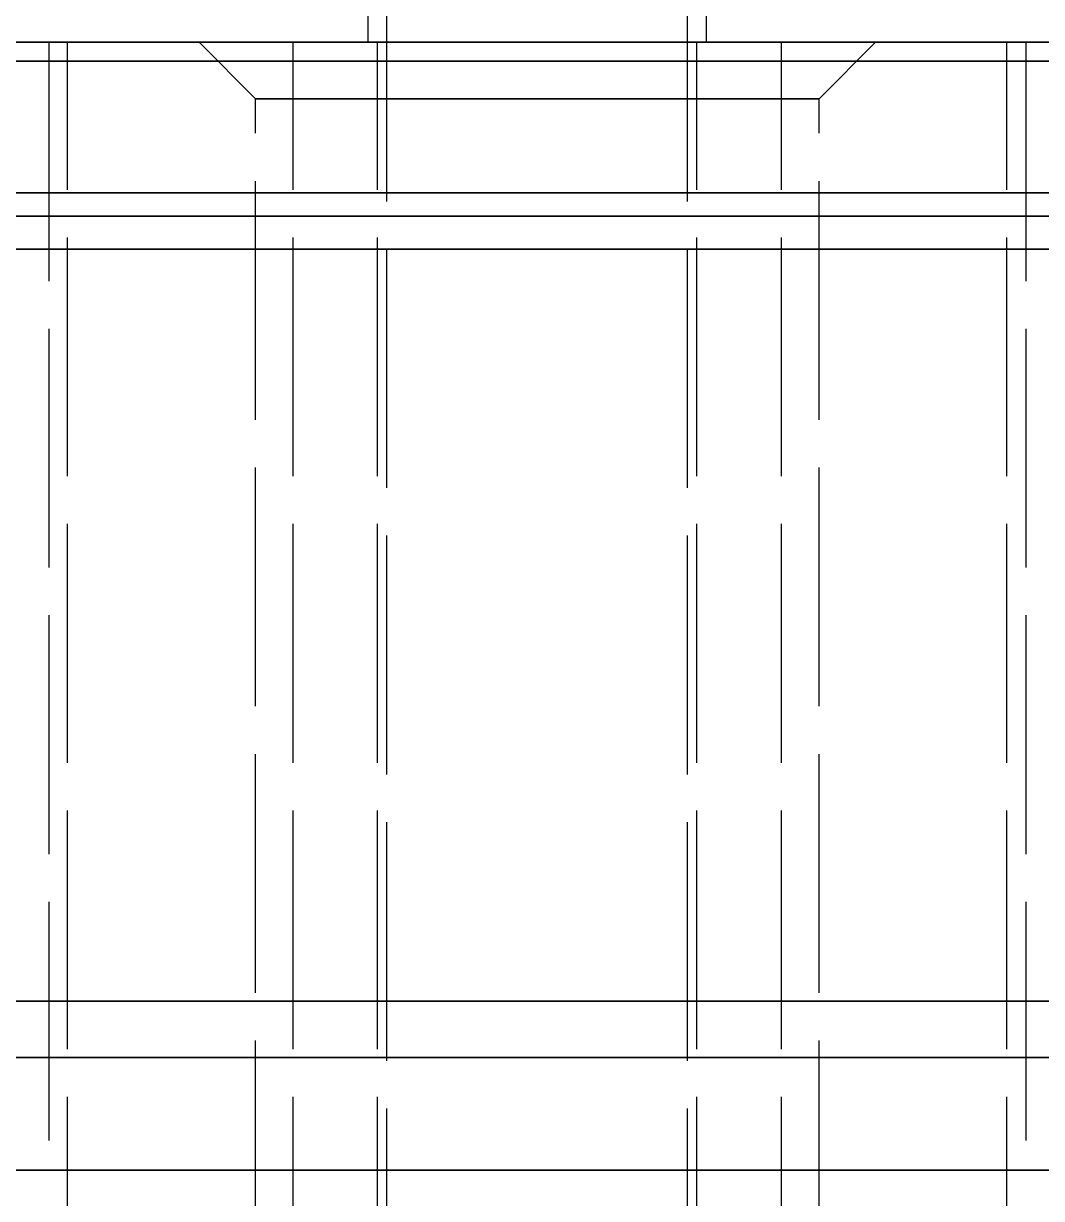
# Model space of a CAD drawing. Header units: millimetres. Extents: x -9 to 234, y -53 to 196.
# Drawn here: x 156.12 to 161.53, y 26.25 to 32.5 of the extents above; entities that cross this region are included whole.
import ezdxf

# ---------------------------------------------------------------- set-up
doc = ezdxf.new("R2010")
doc.units = ezdxf.units.MM
doc.linetypes.add('DASHED', pattern=[1.524, 1.27, -0.254])
doc.layers.add('HIDDEN', color=8, linetype='DASHED')
doc.layers.add('VISIBLE', color=7, linetype='CONTINUOUS')

msp = doc.modelspace()

# ---------------------------------------------------------------- linework, layer by layer
at = {"layer": 'HIDDEN'}
for points in [[(158.05, -23.31), (158.05, 34.4)], [(159.65, -23.31), (159.65, 34.4)], [(157.95, 32.4), (157.95, 33.31)], [(159.75, 32.4), (159.75, 33.31)], [(161.75238, 32.4), (161.5, 32.4), (161.24762, 32.4), (160.99524, 32.4), (160.74286, 32.4), (160.49048, 32.4), (160.2381, 32.4), (159.98571, 32.4), (159.73333, 32.4), (159.48095, 32.4), (159.22857, 32.4), (158.97619, 32.4), (158.72381, 32.4), (158.47143, 32.4), (158.21905, 32.4), (157.96667, 32.4), (157.71429, 32.4), (157.4619, 32.4), (157.20952, 32.4), (156.95714, 32.4), (156.70476, 32.4), (156.45238, 32.4), (156.2, 32.4), (155.94762, 32.4)], [(161.67937, 32.4), (161.43333, 32.4), (161.1873, 32.4), (160.94127, 32.4), (160.69524, 32.4), (160.44921, 32.4), (160.20317, 32.4), (159.95714, 32.4), (159.71111, 32.4), (159.46508, 32.4), (159.21905, 32.4), (158.97302, 32.4), (158.72698, 32.4), (158.48095, 32.4), (158.23492, 32.4), (157.98889, 32.4), (157.74286, 32.4), (157.49683, 32.4), (157.25079, 32.4), (157.00476, 32.4), (156.75873, 32.4), (156.5127, 32.4), (156.26667, 32.4), (156.02063, 32.4)], [(156.02063, 32.4), (156.14365, 32.4), (156.26667, 32.4), (156.38968, 32.4), (156.5127, 32.4), (156.63571, 32.4), (156.75873, 32.4), (156.88175, 32.4), (157.00476, 32.4), (157.12778, 32.4), (157.25079, 32.4), (157.37381, 32.4), (157.49683, 32.4), (157.61984, 32.4), (157.74286, 32.4), (157.86587, 32.4), (157.98889, 32.4), (158.1119, 32.4), (158.23492, 32.4), (158.35794, 32.4), (158.48095, 32.4), (158.60397, 32.4), (158.72698, 32.4), (158.85, 32.4)], [(156.07381, 32.4), (156.2, 32.4), (156.32619, 32.4), (156.45238, 32.4), (156.57857, 32.4), (156.70476, 32.4), (156.83095, 32.4), (156.95714, 32.4), (157.08333, 32.4), (157.20952, 32.4), (157.33571, 32.4), (157.4619, 32.4), (157.5881, 32.4), (157.71429, 32.4), (157.84048, 32.4), (157.96667, 32.4), (158.09286, 32.4), (158.21905, 32.4), (158.34524, 32.4), (158.47143, 32.4), (158.59762, 32.4), (158.72381, 32.4), (158.85, 32.4)], [(161.45, 32.4), (161.36746, 32.4), (161.28492, 32.4), (161.20238, 32.4), (161.11984, 32.4), (161.0373, 32.4), (160.95476, 32.4), (160.87222, 32.4), (160.78968, 32.4), (160.70714, 32.4), (160.6246, 32.4), (160.54206, 32.4), (160.45952, 32.4), (160.37698, 32.4), (160.29444, 32.4), (160.2119, 32.4), (160.12937, 32.4), (160.04683, 32.4), (159.96429, 32.4), (159.88175, 32.4), (159.79921, 32.4), (159.71667, 32.4), (159.63413, 32.4), (159.55159, 32.4), (159.46905, 32.4), (159.38651, 32.4), (159.30397, 32.4), (159.22143, 32.4), (159.13889, 32.4), (159.05635, 32.4), (158.97381, 32.4), (158.89127, 32.4), (158.80873, 32.4), (158.72619, 32.4), (158.64365, 32.4), (158.56111, 32.4), (158.47857, 32.4), (158.39603, 32.4), (158.31349, 32.4), (158.23095, 32.4), (158.14841, 32.4), (158.06587, 32.4), (157.98333, 32.4), (157.90079, 32.4), (157.81825, 32.4), (157.73571, 32.4), (157.65317, 32.4), (157.57063, 32.4), (157.4881, 32.4), (157.40556, 32.4), (157.32302, 32.4), (157.24048, 32.4), (157.15794, 32.4), (157.0754, 32.4), (156.99286, 32.4), (156.91032, 32.4), (156.82778, 32.4), (156.74524, 32.4), (156.6627, 32.4), (156.58016, 32.4), (156.49762, 32.4), (156.41508, 32.4), (156.33254, 32.4), (156.25, 32.4)], [(156.25, 32.4), (156.29127, 32.4), (156.33254, 32.4), (156.37381, 32.4), (156.41508, 32.4), (156.45635, 32.4), (156.49762, 32.4), (156.53889, 32.4), (156.58016, 32.4), (156.62143, 32.4), (156.6627, 32.4), (156.70397, 32.4), (156.74524, 32.4), (156.78651, 32.4), (156.82778, 32.4), (156.86905, 32.4), (156.91032, 32.4), (156.95159, 32.4), (156.99286, 32.4), (157.03413, 32.4), (157.0754, 32.4), (157.11667, 32.4), (157.15794, 32.4), (157.19921, 32.4), (157.24048, 32.4), (157.28175, 32.4), (157.32302, 32.4), (157.36429, 32.4), (157.40556, 32.4), (157.44683, 32.4), (157.4881, 32.4), (157.52937, 32.4), (157.57063, 32.4), (157.6119, 32.4), (157.65317, 32.4), (157.69444, 32.4), (157.73571, 32.4), (157.77698, 32.4), (157.81825, 32.4), (157.85952, 32.4), (157.90079, 32.4), (157.94206, 32.4), (157.98333, 32.4), (158.0246, 32.4), (158.06587, 32.4), (158.10714, 32.4), (158.14841, 32.4), (158.18968, 32.4), (158.23095, 32.4), (158.27222, 32.4), (158.31349, 32.4), (158.35476, 32.4), (158.39603, 32.4), (158.4373, 32.4), (158.47857, 32.4), (158.51984, 32.4), (158.56111, 32.4), (158.60238, 32.4), (158.64365, 32.4), (158.68492, 32.4), (158.72619, 32.4), (158.76746, 32.4), (158.80873, 32.4), (158.85, 32.4)], [(156.25, 32.4), (156.25, 26.4)], [(161.35, 32.4), (161.27063, 32.4), (161.19127, 32.4), (161.1119, 32.4), (161.03254, 32.4), (160.95317, 32.4), (160.87381, 32.4), (160.79444, 32.4), (160.71508, 32.4), (160.63571, 32.4), (160.55635, 32.4), (160.47698, 32.4), (160.39762, 32.4), (160.31825, 32.4), (160.23889, 32.4), (160.15952, 32.4), (160.08016, 32.4), (160.00079, 32.4), (159.92143, 32.4), (159.84206, 32.4), (159.7627, 32.4), (159.68333, 32.4), (159.60397, 32.4), (159.5246, 32.4), (159.44524, 32.4), (159.36587, 32.4), (159.28651, 32.4), (159.20714, 32.4), (159.12778, 32.4), (159.04841, 32.4), (158.96905, 32.4), (158.88968, 32.4), (158.81032, 32.4), (158.73095, 32.4), (158.65159, 32.4), (158.57222, 32.4), (158.49286, 32.4), (158.41349, 32.4), (158.33413, 32.4), (158.25476, 32.4), (158.1754, 32.4), (158.09603, 32.4), (158.01667, 32.4), (157.9373, 32.4), (157.85794, 32.4), (157.77857, 32.4), (157.69921, 32.4), (157.61984, 32.4), (157.54048, 32.4), (157.46111, 32.4), (157.38175, 32.4), (157.30238, 32.4), (157.22302, 32.4), (157.14365, 32.4), (157.06429, 32.4), (156.98492, 32.4), (156.90556, 32.4), (156.82619, 32.4), (156.74683, 32.4), (156.66746, 32.4), (156.5881, 32.4), (156.50873, 32.4), (156.42937, 32.4), (156.35, 32.4)], [(156.35, 32.4), (156.38968, 32.4), (156.42937, 32.4), (156.46905, 32.4), (156.50873, 32.4), (156.54841, 32.4), (156.5881, 32.4), (156.62778, 32.4), (156.66746, 32.4), (156.70714, 32.4), (156.74683, 32.4), (156.78651, 32.4), (156.82619, 32.4), (156.86587, 32.4), (156.90556, 32.4), (156.94524, 32.4), (156.98492, 32.4), (157.0246, 32.4), (157.06429, 32.4), (157.10397, 32.4), (157.14365, 32.4), (157.18333, 32.4), (157.22302, 32.4), (157.2627, 32.4), (157.30238, 32.4), (157.34206, 32.4), (157.38175, 32.4), (157.42143, 32.4), (157.46111, 32.4), (157.50079, 32.4), (157.54048, 32.4), (157.58016, 32.4), (157.61984, 32.4), (157.65952, 32.4), (157.69921, 32.4), (157.73889, 32.4), (157.77857, 32.4), (157.81825, 32.4), (157.85794, 32.4), (157.89762, 32.4), (157.9373, 32.4), (157.97698, 32.4), (158.01667, 32.4), (158.05635, 32.4), (158.09603, 32.4), (158.13571, 32.4), (158.1754, 32.4), (158.21508, 32.4), (158.25476, 32.4), (158.29444, 32.4), (158.33413, 32.4), (158.37381, 32.4), (158.41349, 32.4), (158.45317, 32.4), (158.49286, 32.4), (158.53254, 32.4), (158.57222, 32.4), (158.6119, 32.4), (158.65159, 32.4), (158.69127, 32.4), (158.73095, 32.4), (158.77063, 32.4), (158.81032, 32.4), (158.85, 32.4)], [(156.35, -20.2), (156.35, 32.4)], [(160.65, 32.4), (160.59286, 32.4), (160.53571, 32.4), (160.47857, 32.4), (160.42143, 32.4), (160.36429, 32.4), (160.30714, 32.4), (160.25, 32.4), (160.19286, 32.4), (160.13571, 32.4), (160.07857, 32.4), (160.02143, 32.4), (159.96429, 32.4), (159.90714, 32.4), (159.85, 32.4), (159.79286, 32.4), (159.73571, 32.4), (159.67857, 32.4), (159.62143, 32.4), (159.56429, 32.4), (159.50714, 32.4), (159.45, 32.4), (159.39286, 32.4), (159.33571, 32.4), (159.27857, 32.4), (159.22143, 32.4), (159.16429, 32.4), (159.10714, 32.4), (159.05, 32.4), (158.99286, 32.4), (158.93571, 32.4), (158.87857, 32.4), (158.82143, 32.4), (158.76429, 32.4), (158.70714, 32.4), (158.65, 32.4), (158.59286, 32.4), (158.53571, 32.4), (158.47857, 32.4), (158.42143, 32.4), (158.36429, 32.4), (158.30714, 32.4), (158.25, 32.4), (158.19286, 32.4), (158.13571, 32.4), (158.07857, 32.4), (158.02143, 32.4), (157.96429, 32.4), (157.90714, 32.4), (157.85, 32.4), (157.79286, 32.4), (157.73571, 32.4), (157.67857, 32.4), (157.62143, 32.4), (157.56429, 32.4), (157.50714, 32.4), (157.45, 32.4), (157.39286, 32.4), (157.33571, 32.4), (157.27857, 32.4), (157.22143, 32.4), (157.16429, 32.4), (157.10714, 32.4), (157.05, 32.4)], [(157.05, 32.4), (157.07857, 32.4), (157.10714, 32.4), (157.13571, 32.4), (157.16429, 32.4), (157.19286, 32.4), (157.22143, 32.4), (157.25, 32.4), (157.27857, 32.4), (157.30714, 32.4), (157.33571, 32.4), (157.36429, 32.4), (157.39286, 32.4), (157.42143, 32.4), (157.45, 32.4), (157.47857, 32.4), (157.50714, 32.4), (157.53571, 32.4), (157.56429, 32.4), (157.59286, 32.4), (157.62143, 32.4), (157.65, 32.4), (157.67857, 32.4), (157.70714, 32.4), (157.73571, 32.4), (157.76429, 32.4), (157.79286, 32.4), (157.82143, 32.4), (157.85, 32.4), (157.87857, 32.4), (157.90714, 32.4), (157.93571, 32.4), (157.96429, 32.4), (157.99286, 32.4), (158.02143, 32.4), (158.05, 32.4), (158.07857, 32.4), (158.10714, 32.4), (158.13571, 32.4), (158.16429, 32.4), (158.19286, 32.4), (158.22143, 32.4), (158.25, 32.4), (158.27857, 32.4), (158.30714, 32.4), (158.33571, 32.4), (158.36429, 32.4), (158.39286, 32.4), (158.42143, 32.4), (158.45, 32.4), (158.47857, 32.4), (158.50714, 32.4), (158.53571, 32.4), (158.56429, 32.4), (158.59286, 32.4), (158.62143, 32.4), (158.65, 32.4), (158.67857, 32.4), (158.70714, 32.4), (158.73571, 32.4), (158.76429, 32.4), (158.79286, 32.4), (158.82143, 32.4), (158.85, 32.4)], [(157.35, 32.1), (157.05, 32.4)], [(160.15, 32.4), (160.10873, 32.4), (160.06746, 32.4), (160.02619, 32.4), (159.98492, 32.4), (159.94365, 32.4), (159.90238, 32.4), (159.86111, 32.4), (159.81984, 32.4), (159.77857, 32.4), (159.7373, 32.4), (159.69603, 32.4), (159.65476, 32.4), (159.61349, 32.4), (159.57222, 32.4), (159.53095, 32.4), (159.48968, 32.4), (159.44841, 32.4), (159.40714, 32.4), (159.36587, 32.4), (159.3246, 32.4), (159.28333, 32.4), (159.24206, 32.4), (159.20079, 32.4), (159.15952, 32.4), (159.11825, 32.4), (159.07698, 32.4), (159.03571, 32.4), (158.99444, 32.4), (158.95317, 32.4), (158.9119, 32.4), (158.87063, 32.4), (158.82937, 32.4), (158.7881, 32.4), (158.74683, 32.4), (158.70556, 32.4), (158.66429, 32.4), (158.62302, 32.4), (158.58175, 32.4), (158.54048, 32.4), (158.49921, 32.4), (158.45794, 32.4), (158.41667, 32.4), (158.3754, 32.4), (158.33413, 32.4), (158.29286, 32.4), (158.25159, 32.4), (158.21032, 32.4), (158.16905, 32.4), (158.12778, 32.4), (158.08651, 32.4), (158.04524, 32.4), (158.00397, 32.4), (157.9627, 32.4), (157.92143, 32.4), (157.88016, 32.4), (157.83889, 32.4), (157.79762, 32.4), (157.75635, 32.4), (157.71508, 32.4), (157.67381, 32.4), (157.63254, 32.4), (157.59127, 32.4), (157.55, 32.4)], [(157.55, 32.4), (157.57063, 32.4), (157.59127, 32.4), (157.6119, 32.4), (157.63254, 32.4), (157.65317, 32.4), (157.67381, 32.4), (157.69444, 32.4), (157.71508, 32.4), (157.73571, 32.4), (157.75635, 32.4), (157.77698, 32.4), (157.79762, 32.4), (157.81825, 32.4), (157.83889, 32.4), (157.85952, 32.4), (157.88016, 32.4), (157.90079, 32.4), (157.92143, 32.4), (157.94206, 32.4), (157.9627, 32.4), (157.98333, 32.4), (158.00397, 32.4), (158.0246, 32.4), (158.04524, 32.4), (158.06587, 32.4), (158.08651, 32.4), (158.10714, 32.4), (158.12778, 32.4), (158.14841, 32.4), (158.16905, 32.4), (158.18968, 32.4), (158.21032, 32.4), (158.23095, 32.4), (158.25159, 32.4), (158.27222, 32.4), (158.29286, 32.4), (158.31349, 32.4), (158.33413, 32.4), (158.35476, 32.4), (158.3754, 32.4), (158.39603, 32.4), (158.41667, 32.4), (158.4373, 32.4), (158.45794, 32.4), (158.47857, 32.4), (158.49921, 32.4), (158.51984, 32.4), (158.54048, 32.4), (158.56111, 32.4), (158.58175, 32.4), (158.60238, 32.4), (158.62302, 32.4), (158.64365, 32.4), (158.66429, 32.4), (158.68492, 32.4), (158.70556, 32.4), (158.72619, 32.4), (158.74683, 32.4), (158.76746, 32.4), (158.7881, 32.4), (158.80873, 32.4), (158.82937, 32.4), (158.85, 32.4)], [(157.55, -20.2), (157.55, 32.4)], [(159.75, 32.4), (159.72143, 32.4), (159.69286, 32.4), (159.66429, 32.4), (159.63571, 32.4), (159.60714, 32.4), (159.57857, 32.4), (159.55, 32.4), (159.52143, 32.4), (159.49286, 32.4), (159.46429, 32.4), (159.43571, 32.4), (159.40714, 32.4), (159.37857, 32.4), (159.35, 32.4), (159.32143, 32.4), (159.29286, 32.4), (159.26429, 32.4), (159.23571, 32.4), (159.20714, 32.4), (159.17857, 32.4), (159.15, 32.4), (159.12143, 32.4), (159.09286, 32.4), (159.06429, 32.4), (159.03571, 32.4), (159.00714, 32.4), (158.97857, 32.4), (158.95, 32.4), (158.92143, 32.4), (158.89286, 32.4), (158.86429, 32.4), (158.83571, 32.4), (158.80714, 32.4), (158.77857, 32.4), (158.75, 32.4), (158.72143, 32.4), (158.69286, 32.4), (158.66429, 32.4), (158.63571, 32.4), (158.60714, 32.4), (158.57857, 32.4), (158.55, 32.4), (158.52143, 32.4), (158.49286, 32.4), (158.46429, 32.4), (158.43571, 32.4), (158.40714, 32.4), (158.37857, 32.4), (158.35, 32.4), (158.32143, 32.4), (158.29286, 32.4), (158.26429, 32.4), (158.23571, 32.4), (158.20714, 32.4), (158.17857, 32.4), (158.15, 32.4), (158.12143, 32.4), (158.09286, 32.4), (158.06429, 32.4), (158.03571, 32.4), (158.00714, 32.4), (157.97857, 32.4), (157.95, 32.4)], [(157.95, 32.4), (157.96429, 32.4), (157.97857, 32.4), (157.99286, 32.4), (158.00714, 32.4), (158.02143, 32.4), (158.03571, 32.4), (158.05, 32.4), (158.06429, 32.4), (158.07857, 32.4), (158.09286, 32.4), (158.10714, 32.4), (158.12143, 32.4), (158.13571, 32.4), (158.15, 32.4), (158.16429, 32.4), (158.17857, 32.4), (158.19286, 32.4), (158.20714, 32.4), (158.22143, 32.4), (158.23571, 32.4), (158.25, 32.4), (158.26429, 32.4), (158.27857, 32.4), (158.29286, 32.4), (158.30714, 32.4), (158.32143, 32.4), (158.33571, 32.4), (158.35, 32.4), (158.36429, 32.4), (158.37857, 32.4), (158.39286, 32.4), (158.40714, 32.4), (158.42143, 32.4), (158.43571, 32.4), (158.45, 32.4), (158.46429, 32.4), (158.47857, 32.4), (158.49286, 32.4), (158.50714, 32.4), (158.52143, 32.4), (158.53571, 32.4), (158.55, 32.4), (158.56429, 32.4), (158.57857, 32.4), (158.59286, 32.4), (158.60714, 32.4), (158.62143, 32.4), (158.63571, 32.4), (158.65, 32.4), (158.66429, 32.4), (158.67857, 32.4), (158.69286, 32.4), (158.70714, 32.4), (158.72143, 32.4), (158.73571, 32.4), (158.75, 32.4), (158.76429, 32.4), (158.77857, 32.4), (158.79286, 32.4), (158.80714, 32.4), (158.82143, 32.4), (158.83571, 32.4), (158.85, 32.4)], [(159.7, 32.4), (159.67302, 32.4), (159.64603, 32.4), (159.61905, 32.4), (159.59206, 32.4), (159.56508, 32.4), (159.5381, 32.4), (159.51111, 32.4), (159.48413, 32.4), (159.45714, 32.4), (159.43016, 32.4), (159.40317, 32.4), (159.37619, 32.4), (159.34921, 32.4), (159.32222, 32.4), (159.29524, 32.4), (159.26825, 32.4), (159.24127, 32.4), (159.21429, 32.4), (159.1873, 32.4), (159.16032, 32.4), (159.13333, 32.4), (159.10635, 32.4), (159.07937, 32.4), (159.05238, 32.4), (159.0254, 32.4), (158.99841, 32.4), (158.97143, 32.4), (158.94444, 32.4), (158.91746, 32.4), (158.89048, 32.4), (158.86349, 32.4), (158.83651, 32.4), (158.80952, 32.4), (158.78254, 32.4), (158.75556, 32.4), (158.72857, 32.4), (158.70159, 32.4), (158.6746, 32.4), (158.64762, 32.4), (158.62063, 32.4), (158.59365, 32.4), (158.56667, 32.4), (158.53968, 32.4), (158.5127, 32.4), (158.48571, 32.4), (158.45873, 32.4), (158.43175, 32.4), (158.40476, 32.4), (158.37778, 32.4), (158.35079, 32.4), (158.32381, 32.4), (158.29683, 32.4), (158.26984, 32.4), (158.24286, 32.4), (158.21587, 32.4), (158.18889, 32.4), (158.1619, 32.4), (158.13492, 32.4), (158.10794, 32.4), (158.08095, 32.4), (158.05397, 32.4), (158.02698, 32.4), (158, 32.4)], [(158, 32.4), (158.01349, 32.4), (158.02698, 32.4), (158.04048, 32.4), (158.05397, 32.4), (158.06746, 32.4), (158.08095, 32.4), (158.09444, 32.4), (158.10794, 32.4), (158.12143, 32.4), (158.13492, 32.4), (158.14841, 32.4), (158.1619, 32.4), (158.1754, 32.4), (158.18889, 32.4), (158.20238, 32.4), (158.21587, 32.4), (158.22937, 32.4), (158.24286, 32.4), (158.25635, 32.4), (158.26984, 32.4), (158.28333, 32.4), (158.29683, 32.4), (158.31032, 32.4), (158.32381, 32.4), (158.3373, 32.4), (158.35079, 32.4), (158.36429, 32.4), (158.37778, 32.4), (158.39127, 32.4), (158.40476, 32.4), (158.41825, 32.4), (158.43175, 32.4), (158.44524, 32.4), (158.45873, 32.4), (158.47222, 32.4), (158.48571, 32.4), (158.49921, 32.4), (158.5127, 32.4), (158.52619, 32.4), (158.53968, 32.4), (158.55317, 32.4), (158.56667, 32.4), (158.58016, 32.4), (158.59365, 32.4), (158.60714, 32.4), (158.62063, 32.4), (158.63413, 32.4), (158.64762, 32.4), (158.66111, 32.4), (158.6746, 32.4), (158.6881, 32.4), (158.70159, 32.4), (158.71508, 32.4), (158.72857, 32.4), (158.74206, 32.4), (158.75556, 32.4), (158.76905, 32.4), (158.78254, 32.4), (158.79603, 32.4), (158.80952, 32.4), (158.82302, 32.4), (158.83651, 32.4), (158.85, 32.4)], [(158, -20.2), (158, 32.4)], [(158.85, 32.4), (158.87857, 32.4), (158.90714, 32.4), (158.93571, 32.4), (158.96429, 32.4), (158.99286, 32.4), (159.02143, 32.4), (159.05, 32.4), (159.07857, 32.4), (159.10714, 32.4), (159.13571, 32.4), (159.16429, 32.4), (159.19286, 32.4), (159.22143, 32.4), (159.25, 32.4), (159.27857, 32.4), (159.30714, 32.4), (159.33571, 32.4), (159.36429, 32.4), (159.39286, 32.4), (159.42143, 32.4), (159.45, 32.4), (159.47857, 32.4), (159.50714, 32.4), (159.53571, 32.4), (159.56429, 32.4), (159.59286, 32.4), (159.62143, 32.4), (159.65, 32.4), (159.67857, 32.4), (159.70714, 32.4), (159.73571, 32.4), (159.76429, 32.4), (159.79286, 32.4), (159.82143, 32.4), (159.85, 32.4), (159.87857, 32.4), (159.90714, 32.4), (159.93571, 32.4), (159.96429, 32.4), (159.99286, 32.4), (160.02143, 32.4), (160.05, 32.4), (160.07857, 32.4), (160.10714, 32.4), (160.13571, 32.4), (160.16429, 32.4), (160.19286, 32.4), (160.22143, 32.4), (160.25, 32.4), (160.27857, 32.4), (160.30714, 32.4), (160.33571, 32.4), (160.36429, 32.4), (160.39286, 32.4), (160.42143, 32.4), (160.45, 32.4), (160.47857, 32.4), (160.50714, 32.4), (160.53571, 32.4), (160.56429, 32.4), (160.59286, 32.4), (160.62143, 32.4), (160.65, 32.4)], [(158.85, 32.4), (158.88968, 32.4), (158.92937, 32.4), (158.96905, 32.4), (159.00873, 32.4), (159.04841, 32.4), (159.0881, 32.4), (159.12778, 32.4), (159.16746, 32.4), (159.20714, 32.4), (159.24683, 32.4), (159.28651, 32.4), (159.32619, 32.4), (159.36587, 32.4), (159.40556, 32.4), (159.44524, 32.4), (159.48492, 32.4), (159.5246, 32.4), (159.56429, 32.4), (159.60397, 32.4), (159.64365, 32.4), (159.68333, 32.4), (159.72302, 32.4), (159.7627, 32.4), (159.80238, 32.4), (159.84206, 32.4), (159.88175, 32.4), (159.92143, 32.4), (159.96111, 32.4), (160.00079, 32.4), (160.04048, 32.4), (160.08016, 32.4), (160.11984, 32.4), (160.15952, 32.4), (160.19921, 32.4), (160.23889, 32.4), (160.27857, 32.4), (160.31825, 32.4), (160.35794, 32.4), (160.39762, 32.4), (160.4373, 32.4), (160.47698, 32.4), (160.51667, 32.4), (160.55635, 32.4), (160.59603, 32.4), (160.63571, 32.4), (160.6754, 32.4), (160.71508, 32.4), (160.75476, 32.4), (160.79444, 32.4), (160.83413, 32.4), (160.87381, 32.4), (160.91349, 32.4), (160.95317, 32.4), (160.99286, 32.4), (161.03254, 32.4), (161.07222, 32.4), (161.1119, 32.4), (161.15159, 32.4), (161.19127, 32.4), (161.23095, 32.4), (161.27063, 32.4), (161.31032, 32.4), (161.35, 32.4)], [(158.85, 32.4), (158.87063, 32.4), (158.89127, 32.4), (158.9119, 32.4), (158.93254, 32.4), (158.95317, 32.4), (158.97381, 32.4), (158.99444, 32.4), (159.01508, 32.4), (159.03571, 32.4), (159.05635, 32.4), (159.07698, 32.4), (159.09762, 32.4), (159.11825, 32.4), (159.13889, 32.4), (159.15952, 32.4), (159.18016, 32.4), (159.20079, 32.4), (159.22143, 32.4), (159.24206, 32.4), (159.2627, 32.4), (159.28333, 32.4), (159.30397, 32.4), (159.3246, 32.4), (159.34524, 32.4), (159.36587, 32.4), (159.38651, 32.4), (159.40714, 32.4), (159.42778, 32.4), (159.44841, 32.4), (159.46905, 32.4), (159.48968, 32.4), (159.51032, 32.4), (159.53095, 32.4), (159.55159, 32.4), (159.57222, 32.4), (159.59286, 32.4), (159.61349, 32.4), (159.63413, 32.4), (159.65476, 32.4), (159.6754, 32.4), (159.69603, 32.4), (159.71667, 32.4), (159.7373, 32.4), (159.75794, 32.4), (159.77857, 32.4), (159.79921, 32.4), (159.81984, 32.4), (159.84048, 32.4), (159.86111, 32.4), (159.88175, 32.4), (159.90238, 32.4), (159.92302, 32.4), (159.94365, 32.4), (159.96429, 32.4), (159.98492, 32.4), (160.00556, 32.4), (160.02619, 32.4), (160.04683, 32.4), (160.06746, 32.4), (160.0881, 32.4), (160.10873, 32.4), (160.12937, 32.4), (160.15, 32.4)], [(158.85, 32.4), (158.86349, 32.4), (158.87698, 32.4), (158.89048, 32.4), (158.90397, 32.4), (158.91746, 32.4), (158.93095, 32.4), (158.94444, 32.4), (158.95794, 32.4), (158.97143, 32.4), (158.98492, 32.4), (158.99841, 32.4), (159.0119, 32.4), (159.0254, 32.4), (159.03889, 32.4), (159.05238, 32.4), (159.06587, 32.4), (159.07937, 32.4), (159.09286, 32.4), (159.10635, 32.4), (159.11984, 32.4), (159.13333, 32.4), (159.14683, 32.4), (159.16032, 32.4), (159.17381, 32.4), (159.1873, 32.4), (159.20079, 32.4), (159.21429, 32.4), (159.22778, 32.4), (159.24127, 32.4), (159.25476, 32.4), (159.26825, 32.4), (159.28175, 32.4), (159.29524, 32.4), (159.30873, 32.4), (159.32222, 32.4), (159.33571, 32.4), (159.34921, 32.4), (159.3627, 32.4), (159.37619, 32.4), (159.38968, 32.4), (159.40317, 32.4), (159.41667, 32.4), (159.43016, 32.4), (159.44365, 32.4), (159.45714, 32.4), (159.47063, 32.4), (159.48413, 32.4), (159.49762, 32.4), (159.51111, 32.4), (159.5246, 32.4), (159.5381, 32.4), (159.55159, 32.4), (159.56508, 32.4), (159.57857, 32.4), (159.59206, 32.4), (159.60556, 32.4), (159.61905, 32.4), (159.63254, 32.4), (159.64603, 32.4), (159.65952, 32.4), (159.67302, 32.4), (159.68651, 32.4), (159.7, 32.4)], [(158.85, 32.4), (158.97619, 32.4), (159.10238, 32.4), (159.22857, 32.4), (159.35476, 32.4), (159.48095, 32.4), (159.60714, 32.4), (159.73333, 32.4), (159.85952, 32.4), (159.98571, 32.4), (160.1119, 32.4), (160.2381, 32.4), (160.36429, 32.4), (160.49048, 32.4), (160.61667, 32.4), (160.74286, 32.4), (160.86905, 32.4), (160.99524, 32.4), (161.12143, 32.4), (161.24762, 32.4), (161.37381, 32.4), (161.5, 32.4), (161.62619, 32.4)], [(158.85, 32.4), (158.89127, 32.4), (158.93254, 32.4), (158.97381, 32.4), (159.01508, 32.4), (159.05635, 32.4), (159.09762, 32.4), (159.13889, 32.4), (159.18016, 32.4), (159.22143, 32.4), (159.2627, 32.4), (159.30397, 32.4), (159.34524, 32.4), (159.38651, 32.4), (159.42778, 32.4), (159.46905, 32.4), (159.51032, 32.4), (159.55159, 32.4), (159.59286, 32.4), (159.63413, 32.4), (159.6754, 32.4), (159.71667, 32.4), (159.75794, 32.4), (159.79921, 32.4), (159.84048, 32.4), (159.88175, 32.4), (159.92302, 32.4), (159.96429, 32.4), (160.00556, 32.4), (160.04683, 32.4), (160.0881, 32.4), (160.12937, 32.4), (160.17063, 32.4), (160.2119, 32.4), (160.25317, 32.4), (160.29444, 32.4), (160.33571, 32.4), (160.37698, 32.4), (160.41825, 32.4), (160.45952, 32.4), (160.50079, 32.4), (160.54206, 32.4), (160.58333, 32.4), (160.6246, 32.4), (160.66587, 32.4), (160.70714, 32.4), (160.74841, 32.4), (160.78968, 32.4), (160.83095, 32.4), (160.87222, 32.4), (160.91349, 32.4), (160.95476, 32.4), (160.99603, 32.4), (161.0373, 32.4), (161.07857, 32.4), (161.11984, 32.4), (161.16111, 32.4), (161.20238, 32.4), (161.24365, 32.4), (161.28492, 32.4), (161.32619, 32.4), (161.36746, 32.4), (161.40873, 32.4), (161.45, 32.4)], [(158.85, 32.4), (158.97302, 32.4), (159.09603, 32.4), (159.21905, 32.4), (159.34206, 32.4), (159.46508, 32.4), (159.5881, 32.4), (159.71111, 32.4), (159.83413, 32.4), (159.95714, 32.4), (160.08016, 32.4), (160.20317, 32.4), (160.32619, 32.4), (160.44921, 32.4), (160.57222, 32.4), (160.69524, 32.4), (160.81825, 32.4), (160.94127, 32.4), (161.06429, 32.4), (161.1873, 32.4), (161.31032, 32.4), (161.43333, 32.4), (161.55635, 32.4)], [(158.85, 32.4), (158.86429, 32.4), (158.87857, 32.4), (158.89286, 32.4), (158.90714, 32.4), (158.92143, 32.4), (158.93571, 32.4), (158.95, 32.4), (158.96429, 32.4), (158.97857, 32.4), (158.99286, 32.4), (159.00714, 32.4), (159.02143, 32.4), (159.03571, 32.4), (159.05, 32.4), (159.06429, 32.4), (159.07857, 32.4), (159.09286, 32.4), (159.10714, 32.4), (159.12143, 32.4), (159.13571, 32.4), (159.15, 32.4), (159.16429, 32.4), (159.17857, 32.4), (159.19286, 32.4), (159.20714, 32.4), (159.22143, 32.4), (159.23571, 32.4), (159.25, 32.4), (159.26429, 32.4), (159.27857, 32.4), (159.29286, 32.4), (159.30714, 32.4), (159.32143, 32.4), (159.33571, 32.4), (159.35, 32.4), (159.36429, 32.4), (159.37857, 32.4), (159.39286, 32.4), (159.40714, 32.4), (159.42143, 32.4), (159.43571, 32.4), (159.45, 32.4), (159.46429, 32.4), (159.47857, 32.4), (159.49286, 32.4), (159.50714, 32.4), (159.52143, 32.4), (159.53571, 32.4), (159.55, 32.4), (159.56429, 32.4), (159.57857, 32.4), (159.59286, 32.4), (159.60714, 32.4), (159.62143, 32.4), (159.63571, 32.4), (159.65, 32.4), (159.66429, 32.4), (159.67857, 32.4), (159.69286, 32.4), (159.70714, 32.4), (159.72143, 32.4), (159.73571, 32.4), (159.75, 32.4)], [(159.7, -20.2), (159.7, 32.4)], [(160.15, -20.2), (160.15, 32.4)], [(160.35, 32.1), (160.65, 32.4)], [(161.35, -20.2), (161.35, 32.4)], [(161.45, 32.4), (161.45, 26.4)], [(164.56429, 32.3), (163.80238, 32.3), (163.04048, 32.3), (162.27857, 32.3), (161.51667, 32.3), (160.75476, 32.3), (159.99286, 32.3), (159.23095, 32.3), (158.46905, 32.3), (157.70714, 32.3), (156.94524, 32.3), (156.18333, 32.3), (155.42143, 32.3), (154.65952, 32.3), (153.89762, 32.3), (153.13571, 32.3), (152.37381, 32.3), (151.6119, 32.3), (150.85, 32.3)], [(164.85169, 32.3), (164.37156, 32.3), (163.89142, 32.3), (163.41129, 32.3), (162.93115, 32.3), (162.45102, 32.3), (161.97088, 32.3), (161.49074, 32.3), (161.01061, 32.3), (160.53047, 32.3), (160.05034, 32.3), (159.5702, 32.3), (159.09007, 32.3), (158.60993, 32.3), (158.1298, 32.3), (157.64966, 32.3), (157.16953, 32.3), (156.68939, 32.3), (156.20926, 32.3), (155.72912, 32.3)], [(155.96919, 32.3), (156.20926, 32.3), (156.44932, 32.3), (156.68939, 32.3), (156.92946, 32.3), (157.16953, 32.3), (157.40959, 32.3), (157.64966, 32.3), (157.88973, 32.3), (158.1298, 32.3), (158.36986, 32.3), (158.60993, 32.3), (158.85, 32.3)], [(158.85, 32.3), (159.09007, 32.3), (159.33014, 32.3), (159.5702, 32.3), (159.81027, 32.3), (160.05034, 32.3), (160.29041, 32.3), (160.53047, 32.3), (160.77054, 32.3), (161.01061, 32.3), (161.25068, 32.3), (161.49074, 32.3), (161.73081, 32.3)], [(160.35, 32.1), (160.30238, 32.1), (160.25476, 32.1), (160.20714, 32.1), (160.15952, 32.1), (160.1119, 32.1), (160.06429, 32.1), (160.01667, 32.1), (159.96905, 32.1), (159.92143, 32.1), (159.87381, 32.1), (159.82619, 32.1), (159.77857, 32.1), (159.73095, 32.1), (159.68333, 32.1), (159.63571, 32.1), (159.5881, 32.1), (159.54048, 32.1), (159.49286, 32.1), (159.44524, 32.1), (159.39762, 32.1), (159.35, 32.1), (159.30238, 32.1), (159.25476, 32.1), (159.20714, 32.1), (159.15952, 32.1), (159.1119, 32.1), (159.06429, 32.1), (159.01667, 32.1), (158.96905, 32.1), (158.92143, 32.1), (158.87381, 32.1), (158.82619, 32.1), (158.77857, 32.1), (158.73095, 32.1), (158.68333, 32.1), (158.63571, 32.1), (158.5881, 32.1), (158.54048, 32.1), (158.49286, 32.1), (158.44524, 32.1), (158.39762, 32.1), (158.35, 32.1), (158.30238, 32.1), (158.25476, 32.1), (158.20714, 32.1), (158.15952, 32.1), (158.1119, 32.1), (158.06429, 32.1), (158.01667, 32.1), (157.96905, 32.1), (157.92143, 32.1), (157.87381, 32.1), (157.82619, 32.1), (157.77857, 32.1), (157.73095, 32.1), (157.68333, 32.1), (157.63571, 32.1), (157.5881, 32.1), (157.54048, 32.1), (157.49286, 32.1), (157.44524, 32.1), (157.39762, 32.1), (157.35, 32.1)], [(157.35, 32.1), (157.37381, 32.1), (157.39762, 32.1), (157.42143, 32.1), (157.44524, 32.1), (157.46905, 32.1), (157.49286, 32.1), (157.51667, 32.1), (157.54048, 32.1), (157.56429, 32.1), (157.5881, 32.1), (157.6119, 32.1), (157.63571, 32.1), (157.65952, 32.1), (157.68333, 32.1), (157.70714, 32.1), (157.73095, 32.1), (157.75476, 32.1), (157.77857, 32.1), (157.80238, 32.1), (157.82619, 32.1), (157.85, 32.1), (157.87381, 32.1), (157.89762, 32.1), (157.92143, 32.1), (157.94524, 32.1), (157.96905, 32.1), (157.99286, 32.1), (158.01667, 32.1), (158.04048, 32.1), (158.06429, 32.1), (158.0881, 32.1), (158.1119, 32.1), (158.13571, 32.1), (158.15952, 32.1), (158.18333, 32.1), (158.20714, 32.1), (158.23095, 32.1), (158.25476, 32.1), (158.27857, 32.1), (158.30238, 32.1), (158.32619, 32.1), (158.35, 32.1), (158.37381, 32.1), (158.39762, 32.1), (158.42143, 32.1), (158.44524, 32.1), (158.46905, 32.1), (158.49286, 32.1), (158.51667, 32.1), (158.54048, 32.1), (158.56429, 32.1), (158.5881, 32.1), (158.6119, 32.1), (158.63571, 32.1), (158.65952, 32.1), (158.68333, 32.1), (158.70714, 32.1), (158.73095, 32.1), (158.75476, 32.1), (158.77857, 32.1), (158.80238, 32.1), (158.82619, 32.1), (158.85, 32.1)], [(157.35, -19.9), (157.35, 32.1)], [(158.85, 32.1), (158.87381, 32.1), (158.89762, 32.1), (158.92143, 32.1), (158.94524, 32.1), (158.96905, 32.1), (158.99286, 32.1), (159.01667, 32.1), (159.04048, 32.1), (159.06429, 32.1), (159.0881, 32.1), (159.1119, 32.1), (159.13571, 32.1), (159.15952, 32.1), (159.18333, 32.1), (159.20714, 32.1), (159.23095, 32.1), (159.25476, 32.1), (159.27857, 32.1), (159.30238, 32.1), (159.32619, 32.1), (159.35, 32.1), (159.37381, 32.1), (159.39762, 32.1), (159.42143, 32.1), (159.44524, 32.1), (159.46905, 32.1), (159.49286, 32.1), (159.51667, 32.1), (159.54048, 32.1), (159.56429, 32.1), (159.5881, 32.1), (159.6119, 32.1), (159.63571, 32.1), (159.65952, 32.1), (159.68333, 32.1), (159.70714, 32.1), (159.73095, 32.1), (159.75476, 32.1), (159.77857, 32.1), (159.80238, 32.1), (159.82619, 32.1), (159.85, 32.1), (159.87381, 32.1), (159.89762, 32.1), (159.92143, 32.1), (159.94524, 32.1), (159.96905, 32.1), (159.99286, 32.1), (160.01667, 32.1), (160.04048, 32.1), (160.06429, 32.1), (160.0881, 32.1), (160.1119, 32.1), (160.13571, 32.1), (160.15952, 32.1), (160.18333, 32.1), (160.20714, 32.1), (160.23095, 32.1), (160.25476, 32.1), (160.27857, 32.1), (160.30238, 32.1), (160.32619, 32.1), (160.35, 32.1)], [(160.35, -19.9), (160.35, 32.1)], [(161.80746, 31.6), (161.45952, 31.6), (161.11159, 31.6), (160.76365, 31.6), (160.41571, 31.6), (160.06778, 31.6), (159.71984, 31.6), (159.3719, 31.6), (159.02397, 31.6), (158.67603, 31.6), (158.3281, 31.6), (157.98016, 31.6), (157.63222, 31.6), (157.28429, 31.6), (156.93635, 31.6), (156.58841, 31.6), (156.24048, 31.6), (155.89254, 31.6)], [(164.85, 31.6), (164.40556, 31.6), (163.96111, 31.6), (163.51667, 31.6), (163.07222, 31.6), (162.62778, 31.6), (162.18333, 31.6), (161.73889, 31.6), (161.29444, 31.6), (160.85, 31.6), (160.40556, 31.6), (159.96111, 31.6), (159.51667, 31.6), (159.07222, 31.6), (158.62778, 31.6), (158.18333, 31.6), (157.73889, 31.6), (157.29444, 31.6), (156.85, 31.6), (156.40556, 31.6), (155.96111, 31.6)], [(155.96111, 31.6), (156.18333, 31.6), (156.40556, 31.6), (156.62778, 31.6), (156.85, 31.6), (157.07222, 31.6), (157.29444, 31.6), (157.51667, 31.6), (157.73889, 31.6), (157.96111, 31.6), (158.18333, 31.6), (158.40556, 31.6), (158.62778, 31.6), (158.85, 31.6)], [(161.57222, 31.6), (161.46111, 31.6), (161.35, 31.6), (161.23889, 31.6), (161.12778, 31.6), (161.01667, 31.6), (160.90556, 31.6), (160.79444, 31.6), (160.68333, 31.6), (160.57222, 31.6), (160.46111, 31.6), (160.35, 31.6), (160.23889, 31.6), (160.12778, 31.6), (160.01667, 31.6), (159.90556, 31.6), (159.79444, 31.6), (159.68333, 31.6), (159.57222, 31.6), (159.46111, 31.6), (159.35, 31.6), (159.23889, 31.6), (159.12778, 31.6), (159.01667, 31.6), (158.90556, 31.6), (158.79444, 31.6), (158.68333, 31.6), (158.57222, 31.6), (158.46111, 31.6), (158.35, 31.6), (158.23889, 31.6), (158.12778, 31.6), (158.01667, 31.6), (157.90556, 31.6), (157.79444, 31.6), (157.68333, 31.6), (157.57222, 31.6), (157.46111, 31.6), (157.35, 31.6), (157.23889, 31.6), (157.12778, 31.6), (157.01667, 31.6), (156.90556, 31.6), (156.79444, 31.6), (156.68333, 31.6), (156.57222, 31.6), (156.46111, 31.6), (156.35, 31.6), (156.23889, 31.6), (156.12778, 31.6), (156.01667, 31.6)], [(156.06651, 31.6), (156.24048, 31.6), (156.41444, 31.6), (156.58841, 31.6), (156.76238, 31.6), (156.93635, 31.6), (157.11032, 31.6), (157.28429, 31.6), (157.45825, 31.6), (157.63222, 31.6), (157.80619, 31.6), (157.98016, 31.6), (158.15413, 31.6), (158.3281, 31.6), (158.50206, 31.6), (158.67603, 31.6), (158.85, 31.6)], [(156.07222, 31.6), (156.12778, 31.6), (156.18333, 31.6), (156.23889, 31.6), (156.29444, 31.6), (156.35, 31.6), (156.40556, 31.6), (156.46111, 31.6), (156.51667, 31.6), (156.57222, 31.6), (156.62778, 31.6), (156.68333, 31.6), (156.73889, 31.6), (156.79444, 31.6), (156.85, 31.6), (156.90556, 31.6), (156.96111, 31.6), (157.01667, 31.6), (157.07222, 31.6), (157.12778, 31.6), (157.18333, 31.6), (157.23889, 31.6), (157.29444, 31.6), (157.35, 31.6), (157.40556, 31.6), (157.46111, 31.6), (157.51667, 31.6), (157.57222, 31.6), (157.62778, 31.6), (157.68333, 31.6), (157.73889, 31.6), (157.79444, 31.6), (157.85, 31.6), (157.90556, 31.6), (157.96111, 31.6), (158.01667, 31.6), (158.07222, 31.6), (158.12778, 31.6), (158.18333, 31.6), (158.23889, 31.6), (158.29444, 31.6), (158.35, 31.6), (158.40556, 31.6), (158.46111, 31.6), (158.51667, 31.6), (158.57222, 31.6), (158.62778, 31.6), (158.68333, 31.6), (158.73889, 31.6), (158.79444, 31.6), (158.85, 31.6)], [(158.85, 31.6), (159.07222, 31.6), (159.29444, 31.6), (159.51667, 31.6), (159.73889, 31.6), (159.96111, 31.6), (160.18333, 31.6), (160.40556, 31.6), (160.62778, 31.6), (160.85, 31.6), (161.07222, 31.6), (161.29444, 31.6), (161.51667, 31.6), (161.73889, 31.6)], [(158.85, 31.6), (158.90556, 31.6), (158.96111, 31.6), (159.01667, 31.6), (159.07222, 31.6), (159.12778, 31.6), (159.18333, 31.6), (159.23889, 31.6), (159.29444, 31.6), (159.35, 31.6), (159.40556, 31.6), (159.46111, 31.6), (159.51667, 31.6), (159.57222, 31.6), (159.62778, 31.6), (159.68333, 31.6), (159.73889, 31.6), (159.79444, 31.6), (159.85, 31.6), (159.90556, 31.6), (159.96111, 31.6), (160.01667, 31.6), (160.07222, 31.6), (160.12778, 31.6), (160.18333, 31.6), (160.23889, 31.6), (160.29444, 31.6), (160.35, 31.6), (160.40556, 31.6), (160.46111, 31.6), (160.51667, 31.6), (160.57222, 31.6), (160.62778, 31.6), (160.68333, 31.6), (160.73889, 31.6), (160.79444, 31.6), (160.85, 31.6), (160.90556, 31.6), (160.96111, 31.6), (161.01667, 31.6), (161.07222, 31.6), (161.12778, 31.6), (161.18333, 31.6), (161.23889, 31.6), (161.29444, 31.6), (161.35, 31.6), (161.40556, 31.6), (161.46111, 31.6), (161.51667, 31.6), (161.57222, 31.6)], [(158.85, 31.6), (159.02397, 31.6), (159.19794, 31.6), (159.3719, 31.6), (159.54587, 31.6), (159.71984, 31.6), (159.89381, 31.6), (160.06778, 31.6), (160.24175, 31.6), (160.41571, 31.6), (160.58968, 31.6), (160.76365, 31.6), (160.93762, 31.6), (161.11159, 31.6), (161.28556, 31.6), (161.45952, 31.6), (161.63349, 31.6)], [(164.5246, 31.47574), (164.07063, 31.47574), (163.61667, 31.47574), (163.1627, 31.47574), (162.70873, 31.47574), (162.25476, 31.47574), (161.80079, 31.47574), (161.34683, 31.47574), (160.89286, 31.47574), (160.43889, 31.47574), (159.98492, 31.47574), (159.53095, 31.47574), (159.07698, 31.47574), (158.62302, 31.47574), (158.16905, 31.47574), (157.71508, 31.47574), (157.26111, 31.47574), (156.80714, 31.47574), (156.35317, 31.47574), (155.89921, 31.47574)], [(155.89921, 31.47574), (156.12619, 31.47574), (156.35317, 31.47574), (156.58016, 31.47574), (156.80714, 31.47574), (157.03413, 31.47574), (157.26111, 31.47574), (157.4881, 31.47574), (157.71508, 31.47574), (157.94206, 31.47574), (158.16905, 31.47574), (158.39603, 31.47574), (158.62302, 31.47574), (158.85, 31.47574)], [(158.85, 31.47574), (159.07698, 31.47574), (159.30397, 31.47574), (159.53095, 31.47574), (159.75794, 31.47574), (159.98492, 31.47574), (160.2119, 31.47574), (160.43889, 31.47574), (160.66587, 31.47574), (160.89286, 31.47574), (161.11984, 31.47574), (161.34683, 31.47574), (161.57381, 31.47574)], [(161.86143, 31.3), (161.50714, 31.3), (161.15286, 31.3), (160.79857, 31.3), (160.44429, 31.3), (160.09, 31.3), (159.73571, 31.3), (159.38143, 31.3), (159.02714, 31.3), (158.67286, 31.3), (158.31857, 31.3), (157.96429, 31.3), (157.61, 31.3), (157.25571, 31.3), (156.90143, 31.3), (156.54714, 31.3), (156.19286, 31.3), (155.83857, 31.3)], [(161.57302, 31.3), (161.45714, 31.3), (161.34127, 31.3), (161.2254, 31.3), (161.10952, 31.3), (160.99365, 31.3), (160.87778, 31.3), (160.7619, 31.3), (160.64603, 31.3), (160.53016, 31.3), (160.41429, 31.3), (160.29841, 31.3), (160.18254, 31.3), (160.06667, 31.3), (159.95079, 31.3), (159.83492, 31.3), (159.71905, 31.3), (159.60317, 31.3), (159.4873, 31.3), (159.37143, 31.3), (159.25556, 31.3), (159.13968, 31.3), (159.02381, 31.3), (158.90794, 31.3), (158.79206, 31.3), (158.67619, 31.3), (158.56032, 31.3), (158.44444, 31.3), (158.32857, 31.3), (158.2127, 31.3), (158.09683, 31.3), (157.98095, 31.3), (157.86508, 31.3), (157.74921, 31.3), (157.63333, 31.3), (157.51746, 31.3), (157.40159, 31.3), (157.28571, 31.3), (157.16984, 31.3), (157.05397, 31.3), (156.9381, 31.3), (156.82222, 31.3), (156.70635, 31.3), (156.59048, 31.3), (156.4746, 31.3), (156.35873, 31.3), (156.24286, 31.3), (156.12698, 31.3), (156.01111, 31.3)], [(156.01571, 31.3), (156.19286, 31.3), (156.37, 31.3), (156.54714, 31.3), (156.72429, 31.3), (156.90143, 31.3), (157.07857, 31.3), (157.25571, 31.3), (157.43286, 31.3), (157.61, 31.3), (157.78714, 31.3), (157.96429, 31.3), (158.14143, 31.3), (158.31857, 31.3), (158.49571, 31.3), (158.67286, 31.3), (158.85, 31.3)], [(156.06905, 31.3), (156.12698, 31.3), (156.18492, 31.3), (156.24286, 31.3), (156.30079, 31.3), (156.35873, 31.3), (156.41667, 31.3), (156.4746, 31.3), (156.53254, 31.3), (156.59048, 31.3), (156.64841, 31.3), (156.70635, 31.3), (156.76429, 31.3), (156.82222, 31.3), (156.88016, 31.3), (156.9381, 31.3), (156.99603, 31.3), (157.05397, 31.3), (157.1119, 31.3), (157.16984, 31.3), (157.22778, 31.3), (157.28571, 31.3), (157.34365, 31.3), (157.40159, 31.3), (157.45952, 31.3), (157.51746, 31.3), (157.5754, 31.3), (157.63333, 31.3), (157.69127, 31.3), (157.74921, 31.3), (157.80714, 31.3), (157.86508, 31.3), (157.92302, 31.3), (157.98095, 31.3), (158.03889, 31.3), (158.09683, 31.3), (158.15476, 31.3), (158.2127, 31.3), (158.27063, 31.3), (158.32857, 31.3), (158.38651, 31.3), (158.44444, 31.3), (158.50238, 31.3), (158.56032, 31.3), (158.61825, 31.3), (158.67619, 31.3), (158.73413, 31.3), (158.79206, 31.3), (158.85, 31.3)], [(158.85, 31.3), (158.90794, 31.3), (158.96587, 31.3), (159.02381, 31.3), (159.08175, 31.3), (159.13968, 31.3), (159.19762, 31.3), (159.25556, 31.3), (159.31349, 31.3), (159.37143, 31.3), (159.42937, 31.3), (159.4873, 31.3), (159.54524, 31.3), (159.60317, 31.3), (159.66111, 31.3), (159.71905, 31.3), (159.77698, 31.3), (159.83492, 31.3), (159.89286, 31.3), (159.95079, 31.3), (160.00873, 31.3), (160.06667, 31.3), (160.1246, 31.3), (160.18254, 31.3), (160.24048, 31.3), (160.29841, 31.3), (160.35635, 31.3), (160.41429, 31.3), (160.47222, 31.3), (160.53016, 31.3), (160.5881, 31.3), (160.64603, 31.3), (160.70397, 31.3), (160.7619, 31.3), (160.81984, 31.3), (160.87778, 31.3), (160.93571, 31.3), (160.99365, 31.3), (161.05159, 31.3), (161.10952, 31.3), (161.16746, 31.3), (161.2254, 31.3), (161.28333, 31.3), (161.34127, 31.3), (161.39921, 31.3), (161.45714, 31.3), (161.51508, 31.3), (161.57302, 31.3)], [(158.85, 31.3), (159.02714, 31.3), (159.20429, 31.3), (159.38143, 31.3), (159.55857, 31.3), (159.73571, 31.3), (159.91286, 31.3), (160.09, 31.3), (160.26714, 31.3), (160.44429, 31.3), (160.62143, 31.3), (160.79857, 31.3), (160.97571, 31.3), (161.15286, 31.3), (161.33, 31.3), (161.50714, 31.3), (161.68429, 31.3)], [(164.85, 27.3), (164.40556, 27.3), (163.96111, 27.3), (163.51667, 27.3), (163.07222, 27.3), (162.62778, 27.3), (162.18333, 27.3), (161.73889, 27.3), (161.29444, 27.3), (160.85, 27.3), (160.40556, 27.3), (159.96111, 27.3), (159.51667, 27.3), (159.07222, 27.3), (158.62778, 27.3), (158.18333, 27.3), (157.73889, 27.3), (157.29444, 27.3), (156.85, 27.3), (156.40556, 27.3), (155.96111, 27.3)], [(155.96111, 27.3), (156.18333, 27.3), (156.40556, 27.3), (156.62778, 27.3), (156.85, 27.3), (157.07222, 27.3), (157.29444, 27.3), (157.51667, 27.3), (157.73889, 27.3), (157.96111, 27.3), (158.18333, 27.3), (158.40556, 27.3), (158.62778, 27.3), (158.85, 27.3)], [(161.6873, 27.3), (161.46032, 27.3), (161.23333, 27.3), (161.00635, 27.3), (160.77937, 27.3), (160.55238, 27.3), (160.3254, 27.3), (160.09841, 27.3), (159.87143, 27.3), (159.64444, 27.3), (159.41746, 27.3), (159.19048, 27.3), (158.96349, 27.3), (158.73651, 27.3), (158.50952, 27.3), (158.28254, 27.3), (158.05556, 27.3), (157.82857, 27.3), (157.60159, 27.3), (157.3746, 27.3), (157.14762, 27.3), (156.92063, 27.3), (156.69365, 27.3), (156.46667, 27.3), (156.23968, 27.3), (156.0127, 27.3)], [(156.0127, 27.3), (156.12619, 27.3), (156.23968, 27.3), (156.35317, 27.3), (156.46667, 27.3), (156.58016, 27.3), (156.69365, 27.3), (156.80714, 27.3), (156.92063, 27.3), (157.03413, 27.3), (157.14762, 27.3), (157.26111, 27.3), (157.3746, 27.3), (157.4881, 27.3), (157.60159, 27.3), (157.71508, 27.3), (157.82857, 27.3), (157.94206, 27.3), (158.05556, 27.3), (158.16905, 27.3), (158.28254, 27.3), (158.39603, 27.3), (158.50952, 27.3), (158.62302, 27.3), (158.73651, 27.3), (158.85, 27.3)], [(158.85, 27.3), (158.96349, 27.3), (159.07698, 27.3), (159.19048, 27.3), (159.30397, 27.3), (159.41746, 27.3), (159.53095, 27.3), (159.64444, 27.3), (159.75794, 27.3), (159.87143, 27.3), (159.98492, 27.3), (160.09841, 27.3), (160.2119, 27.3), (160.3254, 27.3), (160.43889, 27.3), (160.55238, 27.3), (160.66587, 27.3), (160.77937, 27.3), (160.89286, 27.3), (161.00635, 27.3), (161.11984, 27.3), (161.23333, 27.3), (161.34683, 27.3), (161.46032, 27.3), (161.57381, 27.3)], [(158.85, 27.3), (159.07222, 27.3), (159.29444, 27.3), (159.51667, 27.3), (159.73889, 27.3), (159.96111, 27.3), (160.18333, 27.3), (160.40556, 27.3), (160.62778, 27.3), (160.85, 27.3), (161.07222, 27.3), (161.29444, 27.3), (161.51667, 27.3), (161.73889, 27.3)], [(164.5246, 27), (164.07063, 27), (163.61667, 27), (163.1627, 27), (162.70873, 27), (162.25476, 27), (161.80079, 27), (161.34683, 27), (160.89286, 27), (160.43889, 27), (159.98492, 27), (159.53095, 27), (159.07698, 27), (158.62302, 27), (158.16905, 27), (157.71508, 27), (157.26111, 27), (156.80714, 27), (156.35317, 27), (155.89921, 27)], [(155.89921, 27), (156.12619, 27), (156.35317, 27), (156.58016, 27), (156.80714, 27), (157.03413, 27), (157.26111, 27), (157.4881, 27), (157.71508, 27), (157.94206, 27), (158.16905, 27), (158.39603, 27), (158.62302, 27), (158.85, 27)], [(161.73661, 27), (161.50568, 27), (161.27475, 27), (161.04383, 27), (160.8129, 27), (160.58197, 27), (160.35104, 27), (160.12011, 27), (159.88918, 27), (159.65825, 27), (159.42732, 27), (159.19639, 27), (158.96546, 27), (158.73454, 27), (158.50361, 27), (158.27268, 27), (158.04175, 27), (157.81082, 27), (157.57989, 27), (157.34896, 27), (157.11803, 27), (156.8871, 27), (156.65617, 27), (156.42525, 27), (156.19432, 27), (155.96339, 27)], [(156.07885, 27), (156.19432, 27), (156.30978, 27), (156.42525, 27), (156.54071, 27), (156.65617, 27), (156.77164, 27), (156.8871, 27), (157.00257, 27), (157.11803, 27), (157.2335, 27), (157.34896, 27), (157.46443, 27), (157.57989, 27), (157.69535, 27), (157.81082, 27), (157.92628, 27), (158.04175, 27), (158.15721, 27), (158.27268, 27), (158.38814, 27), (158.50361, 27), (158.61907, 27), (158.73454, 27), (158.85, 27)], [(158.85, 27), (159.07698, 27), (159.30397, 27), (159.53095, 27), (159.75794, 27), (159.98492, 27), (160.2119, 27), (160.43889, 27), (160.66587, 27), (160.89286, 27), (161.11984, 27), (161.34683, 27), (161.57381, 27)], [(158.85, 27), (158.96546, 27), (159.08093, 27), (159.19639, 27), (159.31186, 27), (159.42732, 27), (159.54279, 27), (159.65825, 27), (159.77372, 27), (159.88918, 27), (160.00465, 27), (160.12011, 27), (160.23557, 27), (160.35104, 27), (160.4665, 27), (160.58197, 27), (160.69743, 27), (160.8129, 27), (160.92836, 27), (161.04383, 27), (161.15929, 27), (161.27475, 27), (161.39022, 27), (161.50568, 27), (161.62115, 27)], [(161.57222, 26.4), (161.46111, 26.4), (161.35, 26.4), (161.23889, 26.4), (161.12778, 26.4), (161.01667, 26.4), (160.90556, 26.4), (160.79444, 26.4), (160.68333, 26.4), (160.57222, 26.4), (160.46111, 26.4), (160.35, 26.4), (160.23889, 26.4), (160.12778, 26.4), (160.01667, 26.4), (159.90556, 26.4), (159.79444, 26.4), (159.68333, 26.4), (159.57222, 26.4), (159.46111, 26.4), (159.35, 26.4), (159.23889, 26.4), (159.12778, 26.4), (159.01667, 26.4), (158.90556, 26.4), (158.79444, 26.4), (158.68333, 26.4), (158.57222, 26.4), (158.46111, 26.4), (158.35, 26.4), (158.23889, 26.4), (158.12778, 26.4), (158.01667, 26.4), (157.90556, 26.4), (157.79444, 26.4), (157.68333, 26.4), (157.57222, 26.4), (157.46111, 26.4), (157.35, 26.4), (157.23889, 26.4), (157.12778, 26.4), (157.01667, 26.4), (156.90556, 26.4), (156.79444, 26.4), (156.68333, 26.4), (156.57222, 26.4), (156.46111, 26.4), (156.35, 26.4), (156.23889, 26.4), (156.12778, 26.4), (156.01667, 26.4)], [(156.07222, 26.4), (156.12778, 26.4), (156.18333, 26.4), (156.23889, 26.4), (156.29444, 26.4), (156.35, 26.4), (156.40556, 26.4), (156.46111, 26.4), (156.51667, 26.4), (156.57222, 26.4), (156.62778, 26.4), (156.68333, 26.4), (156.73889, 26.4), (156.79444, 26.4), (156.85, 26.4), (156.90556, 26.4), (156.96111, 26.4), (157.01667, 26.4), (157.07222, 26.4), (157.12778, 26.4), (157.18333, 26.4), (157.23889, 26.4), (157.29444, 26.4), (157.35, 26.4), (157.40556, 26.4), (157.46111, 26.4), (157.51667, 26.4), (157.57222, 26.4), (157.62778, 26.4), (157.68333, 26.4), (157.73889, 26.4), (157.79444, 26.4), (157.85, 26.4), (157.90556, 26.4), (157.96111, 26.4), (158.01667, 26.4), (158.07222, 26.4), (158.12778, 26.4), (158.18333, 26.4), (158.23889, 26.4), (158.29444, 26.4), (158.35, 26.4), (158.40556, 26.4), (158.46111, 26.4), (158.51667, 26.4), (158.57222, 26.4), (158.62778, 26.4), (158.68333, 26.4), (158.73889, 26.4), (158.79444, 26.4), (158.85, 26.4)], [(161.45, 26.4), (161.36746, 26.4), (161.28492, 26.4), (161.20238, 26.4), (161.11984, 26.4), (161.0373, 26.4), (160.95476, 26.4), (160.87222, 26.4), (160.78968, 26.4), (160.70714, 26.4), (160.6246, 26.4), (160.54206, 26.4), (160.45952, 26.4), (160.37698, 26.4), (160.29444, 26.4), (160.2119, 26.4), (160.12937, 26.4), (160.04683, 26.4), (159.96429, 26.4), (159.88175, 26.4), (159.79921, 26.4), (159.71667, 26.4), (159.63413, 26.4), (159.55159, 26.4), (159.46905, 26.4), (159.38651, 26.4), (159.30397, 26.4), (159.22143, 26.4), (159.13889, 26.4), (159.05635, 26.4), (158.97381, 26.4), (158.89127, 26.4), (158.80873, 26.4), (158.72619, 26.4), (158.64365, 26.4), (158.56111, 26.4), (158.47857, 26.4), (158.39603, 26.4), (158.31349, 26.4), (158.23095, 26.4), (158.14841, 26.4), (158.06587, 26.4), (157.98333, 26.4), (157.90079, 26.4), (157.81825, 26.4), (157.73571, 26.4), (157.65317, 26.4), (157.57063, 26.4), (157.4881, 26.4), (157.40556, 26.4), (157.32302, 26.4), (157.24048, 26.4), (157.15794, 26.4), (157.0754, 26.4), (156.99286, 26.4), (156.91032, 26.4), (156.82778, 26.4), (156.74524, 26.4), (156.6627, 26.4), (156.58016, 26.4), (156.49762, 26.4), (156.41508, 26.4), (156.33254, 26.4), (156.25, 26.4)], [(156.25, 26.4), (156.29127, 26.4), (156.33254, 26.4), (156.37381, 26.4), (156.41508, 26.4), (156.45635, 26.4), (156.49762, 26.4), (156.53889, 26.4), (156.58016, 26.4), (156.62143, 26.4), (156.6627, 26.4), (156.70397, 26.4), (156.74524, 26.4), (156.78651, 26.4), (156.82778, 26.4), (156.86905, 26.4), (156.91032, 26.4), (156.95159, 26.4), (156.99286, 26.4), (157.03413, 26.4), (157.0754, 26.4), (157.11667, 26.4), (157.15794, 26.4), (157.19921, 26.4), (157.24048, 26.4), (157.28175, 26.4), (157.32302, 26.4), (157.36429, 26.4), (157.40556, 26.4), (157.44683, 26.4), (157.4881, 26.4), (157.52937, 26.4), (157.57063, 26.4), (157.6119, 26.4), (157.65317, 26.4), (157.69444, 26.4), (157.73571, 26.4), (157.77698, 26.4), (157.81825, 26.4), (157.85952, 26.4), (157.90079, 26.4), (157.94206, 26.4), (157.98333, 26.4), (158.0246, 26.4), (158.06587, 26.4), (158.10714, 26.4), (158.14841, 26.4), (158.18968, 26.4), (158.23095, 26.4), (158.27222, 26.4), (158.31349, 26.4), (158.35476, 26.4), (158.39603, 26.4), (158.4373, 26.4), (158.47857, 26.4), (158.51984, 26.4), (158.56111, 26.4), (158.60238, 26.4), (158.64365, 26.4), (158.68492, 26.4), (158.72619, 26.4), (158.76746, 26.4), (158.80873, 26.4), (158.85, 26.4)], [(158.85, 26.4), (158.89127, 26.4), (158.93254, 26.4), (158.97381, 26.4), (159.01508, 26.4), (159.05635, 26.4), (159.09762, 26.4), (159.13889, 26.4), (159.18016, 26.4), (159.22143, 26.4), (159.2627, 26.4), (159.30397, 26.4), (159.34524, 26.4), (159.38651, 26.4), (159.42778, 26.4), (159.46905, 26.4), (159.51032, 26.4), (159.55159, 26.4), (159.59286, 26.4), (159.63413, 26.4), (159.6754, 26.4), (159.71667, 26.4), (159.75794, 26.4), (159.79921, 26.4), (159.84048, 26.4), (159.88175, 26.4), (159.92302, 26.4), (159.96429, 26.4), (160.00556, 26.4), (160.04683, 26.4), (160.0881, 26.4), (160.12937, 26.4), (160.17063, 26.4), (160.2119, 26.4), (160.25317, 26.4), (160.29444, 26.4), (160.33571, 26.4), (160.37698, 26.4), (160.41825, 26.4), (160.45952, 26.4), (160.50079, 26.4), (160.54206, 26.4), (160.58333, 26.4), (160.6246, 26.4), (160.66587, 26.4), (160.70714, 26.4), (160.74841, 26.4), (160.78968, 26.4), (160.83095, 26.4), (160.87222, 26.4), (160.91349, 26.4), (160.95476, 26.4), (160.99603, 26.4), (161.0373, 26.4), (161.07857, 26.4), (161.11984, 26.4), (161.16111, 26.4), (161.20238, 26.4), (161.24365, 26.4), (161.28492, 26.4), (161.32619, 26.4), (161.36746, 26.4), (161.40873, 26.4), (161.45, 26.4)], [(158.85, 26.4), (158.90556, 26.4), (158.96111, 26.4), (159.01667, 26.4), (159.07222, 26.4), (159.12778, 26.4), (159.18333, 26.4), (159.23889, 26.4), (159.29444, 26.4), (159.35, 26.4), (159.40556, 26.4), (159.46111, 26.4), (159.51667, 26.4), (159.57222, 26.4), (159.62778, 26.4), (159.68333, 26.4), (159.73889, 26.4), (159.79444, 26.4), (159.85, 26.4), (159.90556, 26.4), (159.96111, 26.4), (160.01667, 26.4), (160.07222, 26.4), (160.12778, 26.4), (160.18333, 26.4), (160.23889, 26.4), (160.29444, 26.4), (160.35, 26.4), (160.40556, 26.4), (160.46111, 26.4), (160.51667, 26.4), (160.57222, 26.4), (160.62778, 26.4), (160.68333, 26.4), (160.73889, 26.4), (160.79444, 26.4), (160.85, 26.4), (160.90556, 26.4), (160.96111, 26.4), (161.01667, 26.4), (161.07222, 26.4), (161.12778, 26.4), (161.18333, 26.4), (161.23889, 26.4), (161.29444, 26.4), (161.35, 26.4), (161.40556, 26.4), (161.46111, 26.4), (161.51667, 26.4), (161.57222, 26.4)]]:
    msp.add_lwpolyline(points, dxfattribs=at)
at = {"layer": 'VISIBLE'}
for points in [[(150.85, 32.3), (151.23095, 32.3), (151.6119, 32.3), (151.99286, 32.3), (152.37381, 32.3), (152.75476, 32.3), (153.13571, 32.3), (153.51667, 32.3), (153.89762, 32.3), (154.27857, 32.3), (154.65952, 32.3), (155.04048, 32.3), (155.42143, 32.3), (155.80238, 32.3), (156.18333, 32.3), (156.56429, 32.3), (156.94524, 32.3), (157.32619, 32.3), (157.70714, 32.3), (158.0881, 32.3), (158.46905, 32.3), (158.85, 32.3)], [(158.85, 32.3), (159.23095, 32.3), (159.6119, 32.3), (159.99286, 32.3), (160.37381, 32.3), (160.75476, 32.3), (161.13571, 32.3), (161.51667, 32.3), (161.89762, 32.3), (162.27857, 32.3), (162.65952, 32.3), (163.04048, 32.3), (163.42143, 32.3), (163.80238, 32.3), (164.18333, 32.3), (164.56429, 32.3)]]:
    msp.add_lwpolyline(points, dxfattribs=at)

doc.saveas('drawing.dxf')
